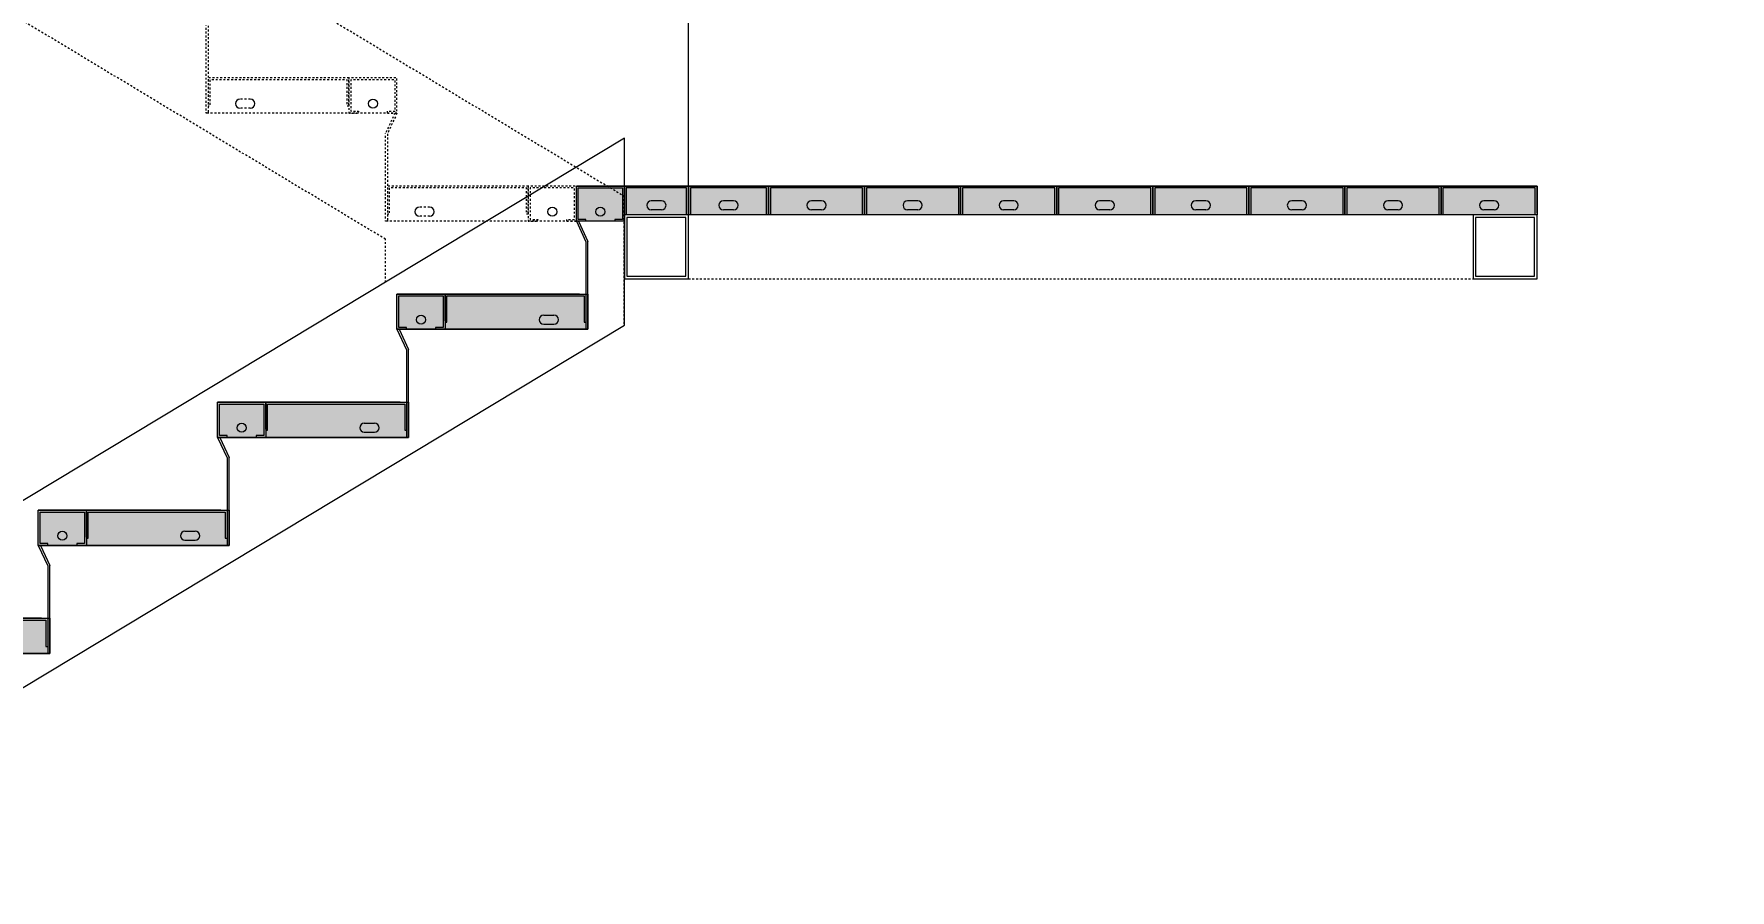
# Model space of a CAD drawing. Header units: millimetres. Extents: x -48147 to 1403542, y -455564 to 18123.
# Drawn here: x 1396098 to 1398746, y -448898 to -447561 of the extents above; entities that cross this region are included whole.
import ezdxf
from ezdxf.enums import TextEntityAlignment as Align

# ---------------------------------------------------------------- set-up
doc = ezdxf.new("R2010")
doc.units = ezdxf.units.MM
doc.header["$MEASUREMENT"] = 0
for name, pattern in [('3MM-HIDDEN', [6, 3, -3]), ('Double Dashed', [546.805537, 264.583325, -105.833328, 70.555556, -105.833328]), ('Wipeout_Contour', [1000, 0, -1000])]:
    doc.linetypes.add(name, pattern=pattern)
for name, color, linetype, lineweight in [('A-30-M_Stair_Pen_No__1', 7, 'Continuous', 13), ('A-30-M_Stair_Pen_No__101', 252, 'Continuous', 15), ('A-30-M_Stair_Pen_No__121', 255, 'Continuous', 0), ('A-30-M_Stair_Pen_No__2', 8, 'Continuous', 15), ('New_A-25-M_Wall_Int_Pen_No__87', 8, 'Continuous', 20), ('New_A-30-M_Stair_Pen_No__1', 7, 'Continuous', 13), ('New_A-30-M_Stair_Pen_No__101', 252, 'Continuous', 15), ('New_A-30-M_Stair_Pen_No__146', 8, 'Continuous', 0), ('New_A-30-M_Stair_Pen_No__192', 7, 'Continuous', 13), ('New_A-30-M_Stair_Pen_No__41', 7, 'Continuous', 35), ('New_A-95-D_1_20_Pen_No__1', 7, 'Continuous', 13), ('New_A-95-P_Drawing_Pen_No__1', 7, 'Continuous', 13)]:
    doc.layers.add(name, color=color, linetype=linetype, lineweight=lineweight)
for name, color, linetype, lineweight, true_color in [('A-30-M_Stair_Pen_No__102', 7, 'Continuous', 15, 0xcccccc), ('New_A-15-MG_Structural_Grid_Phase_2_Pen_No__222', 7, 'Continuous', 13, 0x65af33), ('New_ArchiCAD Doors_Pen_No__43', 7, 'Continuous', 30, 0x444444)]:
    doc.layers.add(name, color=color, linetype=linetype, lineweight=lineweight, true_color=true_color)
for name, color, linetype in [('A-95-P_Drawing', 7, 'Continuous'), ('New_A-15-MG_Structural_Grid_Phase_2', 7, 'Continuous'), ('New_A-25-M_Wall_Int', 7, 'Continuous'), ('New_A-30-M_Stair', 7, 'Continuous'), ('New_A-95-D_1_20', 7, 'Continuous'), ('New_A-95-P_Drawing', 7, 'Continuous'), ('New_ArchiCAD Doors', 7, 'Continuous'), ('S-280-M_COLUMN.IFC Import', 7, 'Continuous')]:
    doc.layers.add(name, color=color, linetype=linetype)
doc.styles.add('GENERATED_STYLE_1', font='')
doc.styles.add('GENERATED_STYLE_2', font='')
doc.styles.get('GENERATED_STYLE_1').set_extended_font_data('Arial')
doc.styles.get('GENERATED_STYLE_2').set_extended_font_data('Swis721 BT')
doc.dimstyles.new('GENERATED_STYLE__4', dxfattribs={"dimtxt": 100, "dimasz": 76, "dimexe": 0.18, "dimexo": 0, "dimgap": 0.09, "dimtad": 1, "dimdec": 0, "dimzin": 0, "dimdsep": 46, "dimtxsty": 'GENERATED_STYLE_1', "dimblk": 'ARROWHEAD_2', "dimblk1": 'ARROWHEAD_2', "dimblk2": 'ARROWHEAD_2', "dimcen": 0.09, "dimclrd": 7, "dimclre": 7, "dimclrt": 7, "dimadec": 0, "dimazin": 0, "dimtfac": 1, "dimtdec": 4, "dimtmove": 0, "dimatfit": 3, "dimfxl": 1, "dimtolj": 1, "dimtzin": 0, "dimarcsym": 0})
doc.dimstyles.new('GENERATED_STYLE__6', dxfattribs={"dimtxt": 100, "dimasz": 47.5, "dimexe": 0.18, "dimexo": 50, "dimgap": 0.09, "dimtad": 1, "dimdec": 0, "dimzin": 0, "dimdsep": 46, "dimtxsty": 'GENERATED_STYLE_1', "dimblk": 'ARROWHEAD_2', "dimblk1": 'ARROWHEAD_2', "dimblk2": 'ARROWHEAD_2', "dimcen": 0.09, "dimclrd": 7, "dimclre": 7, "dimclrt": 7, "dimadec": 0, "dimazin": 0, "dimtfac": 1, "dimtdec": 4, "dimtmove": 0, "dimatfit": 3, "dimfxl": 1, "dimtolj": 1, "dimtzin": 0, "dimarcsym": 0})

# ---------------------------------------------------------------- blocks, each defined once
blk = doc.blocks.new('Section Elem_1_1', base_point=(1418663.2, -449992.5))
at = {"layer": 'New_A-30-M_Stair_Pen_No__41', "linetype": 'Continuous'}
blk.add_line((1398438.3, -447798.8), (1398438.3, -447798.8), dxfattribs=at)
at = {"color": 254, "linetype": 'Wipeout_Contour', "lineweight": 0, "ltscale": 5871229.568877387}
blk.add_wipeout([(1398438.3, -447858.8), (1397113.3, -447858.8), (1397113.3, -448090.7), (1398438.3, -448090.7)], dxfattribs=at).dxf.layer = 'New_A-30-M_Stair'
at = {"color": 254, "linetype": 'Wipeout_Contour', "lineweight": 0, "ltscale": 5865673.752468416}
blk.add_wipeout([(1396098.3, -448305), (1396378.3, -448136.3), (1396378.3, -448136.2), (1396098.3, -448304.9)], dxfattribs=at).dxf.layer = 'New_A-30-M_Stair'
at = {"color": 254, "linetype": 'Wipeout_Contour', "lineweight": 0, "ltscale": 8798718.44315604}
blk.add_wipeout([(1396106.3, -448533.8), (1396098.3, -448533.8), (1396098.3, -448597), (1396378.3, -448428.2), (1396378.3, -448365), (1396106.3, -448365)], dxfattribs=at).dxf.layer = 'New_A-30-M_Stair'
at = {"layer": 'New_A-30-M_Stair_Pen_No__146', "linetype": 'Continuous', "lineweight": 0, "true_color": 0x404040}
for points in [[(1398446.3, -448090.7), (1398446.3, -447798.8), (1398444.6, -447798.8), (1398438.3, -447798.8), (1398438.3, -448090.7), (1398444.6, -448090.7)], [(1396106.3, -448473.8), (1396106.3, -448365), (1396098.3, -448365), (1396098.3, -448473.8)], [(1396106.3, -448533.8), (1396106.3, -448473.8), (1395818.3, -448473.8), (1395818.3, -448533.8)]]:
    blk.add_hatch(color=49, dxfattribs=at).paths.add_polyline_path(points)
at = {"layer": 'New_A-30-M_Stair_Pen_No__41', "linetype": 'Continuous'}
for p, q in [((1398446.3, -447798.8), (1398446.3, -448090.7)), ((1398438.3, -447858.8), (1398438.3, -448090.7)), ((1396098.3, -448473.8), (1395818.3, -448473.8)), ((1396106.3, -448533.8), (1395826.3, -448533.8))]:
    blk.add_line(p, q, dxfattribs=at)
at = {"layer": 'New_A-30-M_Stair_Pen_No__41', "linetype": 'Continuous', "flags": 128}
for points in [[(1398446.3, -448090.7), (1398444.6, -448090.7), (1398438.3, -448090.7)], [(1396106.3, -448365), (1396106.3, -448473.8), (1396106.3, -448533.8)]]:
    blk.add_lwpolyline(points, dxfattribs=at)
at = {"color": 254, "linetype": 'Wipeout_Contour', "lineweight": 0, "ltscale": 5866533.915695097}
blk.add_wipeout([(1396378.3, -448136.3), (1396658.3, -447967.5), (1396658.3, -447967.4), (1396378.3, -448136.2)], dxfattribs=at).dxf.layer = 'New_A-30-M_Stair'
at = {"color": 254, "linetype": 'Wipeout_Contour', "lineweight": 0, "ltscale": 5865124.193482598}
blk.add_wipeout([(1396098.3, -448304.9), (1396378.3, -448136.2), (1396378.3, -447236.5), (1396098.3, -447405.2)], dxfattribs=at).dxf.layer = 'New_A-30-M_Stair'
at = {"color": 254, "linetype": 'Wipeout_Contour', "lineweight": 0, "ltscale": 5867394.24426677}
blk.add_wipeout([(1396658.3, -447967.5), (1396938.3, -447798.8), (1396938.3, -447798.7), (1396658.3, -447967.4)], dxfattribs=at).dxf.layer = 'New_A-30-M_Stair'
at = {"color": 254, "linetype": 'Wipeout_Contour', "lineweight": 0, "ltscale": 5865984.644401455}
blk.add_wipeout([(1396378.3, -448136.2), (1396658.3, -447967.4), (1396658.3, -447067.7), (1396378.3, -447236.5)], dxfattribs=at).dxf.layer = 'New_A-30-M_Stair'
at = {"color": 254, "linetype": 'Wipeout_Contour', "lineweight": 0, "ltscale": 5868172.982856737}
blk.add_wipeout([(1396938.3, -447798.8), (1397121.3, -447798.8), (1397121.3, -447798.7), (1396938.3, -447798.7)], dxfattribs=at).dxf.layer = 'New_A-30-M_Stair'
at = {"color": 254, "linetype": 'Wipeout_Contour', "lineweight": 0, "ltscale": 5866845.260596381}
blk.add_wipeout([(1396658.3, -447967.4), (1396938.3, -447798.7), (1396938.3, -446899), (1396658.3, -447067.7)], dxfattribs=at).dxf.layer = 'New_A-30-M_Stair'
at = {"color": 254, "linetype": 'Wipeout_Contour', "lineweight": 0, "ltscale": 4399414.235042349}
blk.add_wipeout([(1396098.4, -448305), (1396378.3, -448305), (1396378.3, -448136.3)], dxfattribs=at).dxf.layer = 'New_A-30-M_Stair'
at = {"layer": 'New_A-30-M_Stair_Pen_No__41', "linetype": 'Continuous', "flags": 128}
blk.add_lwpolyline([(1396098.3, -448305), (1396098.3, -448365), (1396098.3, -448473.8)], dxfattribs=at)
at = {"color": 254, "linetype": 'Wipeout_Contour', "lineweight": 0, "ltscale": 5867624.175535805}
blk.add_wipeout([(1396938.3, -447798.7), (1397121.3, -447798.7), (1397121.3, -446899), (1396938.3, -446899)], dxfattribs=at).dxf.layer = 'New_A-30-M_Stair'
at = {"color": 254, "linetype": 'Wipeout_Contour', "lineweight": 0, "ltscale": 4400059.351014595}
blk.add_wipeout([(1396378.4, -448136.3), (1396658.3, -448136.3), (1396658.3, -447967.6)], dxfattribs=at).dxf.layer = 'New_A-30-M_Stair'
at = {"color": 254, "linetype": 'Wipeout_Contour', "lineweight": 0, "ltscale": 8800008.43483341}
blk.add_wipeout([(1396378.3, -448365), (1396378.3, -448428.2), (1396658.3, -448259.5), (1396658.3, -448196.3), (1396386.3, -448196.3), (1396386.3, -448365)], dxfattribs=at).dxf.layer = 'New_A-30-M_Stair'
at = {"layer": 'New_A-30-M_Stair_Pen_No__146', "linetype": 'Continuous', "lineweight": 0, "true_color": 0x404040}
for points in [[(1396386.3, -448305), (1396386.3, -448196.3), (1396378.3, -448196.3), (1396378.3, -448305)], [(1396386.3, -448365), (1396386.3, -448305), (1396098.3, -448305), (1396098.3, -448365)]]:
    blk.add_hatch(color=49, dxfattribs=at).paths.add_polyline_path(points)
at = {"layer": 'New_A-30-M_Stair_Pen_No__1', "linetype": 'Continuous'}
for p, q in [((1396098.3, -448305), (1396378.3, -448136.3)), ((1396098.4, -448305), (1396378.3, -448136.3)), ((1396098.3, -448597), (1396378.3, -448428.2))]:
    blk.add_line(p, q, dxfattribs=at)
at = {"layer": 'New_A-30-M_Stair_Pen_No__41', "linetype": 'Continuous'}
for p, q in [((1396378.3, -448305), (1396098.3, -448305)), ((1396386.3, -448365), (1396106.3, -448365))]:
    blk.add_line(p, q, dxfattribs=at)
at = {"layer": 'New_A-30-M_Stair_Pen_No__41', "linetype": 'Continuous', "flags": 128}
for points in [[(1396378.3, -448136.3), (1396378.3, -448196.3), (1396378.3, -448305)], [(1396386.3, -448196.3), (1396386.3, -448305), (1396386.3, -448365)]]:
    blk.add_lwpolyline(points, dxfattribs=at)
at = {"color": 254, "linetype": 'Wipeout_Contour', "lineweight": 0, "ltscale": 4400704.591003252}
blk.add_wipeout([(1396658.4, -447967.5), (1396938.3, -447967.5), (1396938.3, -447798.8)], dxfattribs=at).dxf.layer = 'New_A-30-M_Stair'
at = {"color": 254, "linetype": 'Wipeout_Contour', "lineweight": 0, "ltscale": 5868536.752221829}
blk.add_wipeout([(1397121.3, -447798.7), (1397121.3, -447798.8), (1397129.3, -447798.8), (1397129.3, -447798.7)], dxfattribs=at).dxf.layer = 'New_A-30-M_Stair'
at = {"color": 254, "linetype": 'Wipeout_Contour', "lineweight": 0, "ltscale": 8801298.674611682}
blk.add_wipeout([(1396658.3, -448196.3), (1396658.3, -448259.5), (1396938.3, -448090.7), (1396938.3, -448027.5), (1396666.3, -448027.5), (1396666.3, -448196.3)], dxfattribs=at).dxf.layer = 'New_A-30-M_Stair'
at = {"layer": 'New_A-30-M_Stair_Pen_No__146', "linetype": 'Continuous', "lineweight": 0, "true_color": 0x404040}
for points in [[(1396666.3, -448136.3), (1396666.3, -448027.5), (1396658.3, -448027.5), (1396658.3, -448136.3)], [(1396666.3, -448196.3), (1396666.3, -448136.3), (1396378.3, -448136.3), (1396378.3, -448196.3)]]:
    blk.add_hatch(color=49, dxfattribs=at).paths.add_polyline_path(points)
at = {"layer": 'New_A-30-M_Stair_Pen_No__1', "linetype": 'Continuous'}
for p, q in [((1396378.3, -448136.3), (1396658.3, -447967.5)), ((1396378.4, -448136.3), (1396658.3, -447967.6)), ((1396378.3, -448428.2), (1396658.3, -448259.5))]:
    blk.add_line(p, q, dxfattribs=at)
at = {"layer": 'New_A-30-M_Stair_Pen_No__41', "linetype": 'Continuous'}
for p, q in [((1396658.3, -448136.3), (1396378.3, -448136.3)), ((1396666.3, -448196.3), (1396386.3, -448196.3))]:
    blk.add_line(p, q, dxfattribs=at)
at = {"layer": 'New_A-30-M_Stair_Pen_No__41', "linetype": 'Continuous', "flags": 128}
for points in [[(1396658.3, -447967.5), (1396658.3, -448027.5), (1396658.3, -448136.3)], [(1396666.3, -448027.5), (1396666.3, -448136.3), (1396666.3, -448196.3)]]:
    blk.add_lwpolyline(points, dxfattribs=at)
at = {"color": 254, "linetype": 'Wipeout_Contour', "lineweight": 0, "ltscale": 5867987.978941124}
blk.add_wipeout([(1397121.3, -446899), (1397121.3, -447798.7), (1397129.3, -447798.7), (1397129.3, -446899)], dxfattribs=at).dxf.layer = 'New_A-30-M_Stair'
at = {"color": 254, "linetype": 'Wipeout_Contour', "lineweight": 0, "ltscale": 8802440.903891956}
blk.add_wipeout([(1396938.3, -448090.7), (1397113.3, -448090.7), (1397113.3, -447858.8), (1396946.3, -447858.8), (1396946.3, -448027.5), (1396938.3, -448027.5)], dxfattribs=at).dxf.layer = 'New_A-30-M_Stair'
at = {"layer": 'New_A-30-M_Stair_Pen_No__146', "linetype": 'Continuous', "lineweight": 0, "true_color": 0x404040}
blk.add_hatch(color=49, dxfattribs=at).paths.add_polyline_path([(1396946.3, -448027.5), (1396946.3, -447967.5), (1396658.3, -447967.5), (1396658.3, -448027.5)])
at = {"layer": 'New_A-30-M_Stair_Pen_No__1', "linetype": 'Continuous'}
for p, q in [((1397121.3, -447798.7), (1397121.3, -446899)), ((1397129.3, -447798.7), (1397129.3, -446899)), ((1397113.3, -448090.7), (1397113.3, -447858.8)), ((1396658.3, -448259.5), (1396938.3, -448090.7)), ((1396938.3, -448090.7), (1397113.3, -448090.7)), ((1398438.3, -448090.7), (1397113.3, -448090.7))]:
    blk.add_line(p, q, dxfattribs=at)
at = {"layer": 'New_A-30-M_Stair_Pen_No__41', "linetype": 'Continuous'}
for p, q in [((1396938.3, -447967.5), (1396658.3, -447967.5)), ((1396946.3, -448027.5), (1396666.3, -448027.5))]:
    blk.add_line(p, q, dxfattribs=at)
at = {"color": 254, "linetype": 'Wipeout_Contour', "lineweight": 0, "ltscale": 5867452.398928168}
blk.add_wipeout([(1396938.2, -447798.8), (1396696.1, -447944.8), (1396696.1, -447944.8), (1396938.3, -447798.8)], dxfattribs=at).dxf.layer = 'New_A-30-M_Stair'
at = {"layer": 'New_A-30-M_Stair_Pen_No__146', "linetype": 'Continuous', "lineweight": 0, "true_color": 0x404040}
for points in [[(1398438.3, -447858.8), (1398438.3, -447798.8), (1396938.3, -447798.8), (1396938.3, -447858.8)], [(1396946.3, -447967.5), (1396946.3, -447858.8), (1396938.3, -447858.8), (1396938.3, -447967.5)]]:
    blk.add_hatch(color=49, dxfattribs=at).paths.add_polyline_path(points)
at = {"layer": 'New_A-30-M_Stair_Pen_No__1', "linetype": 'Continuous'}
for p in [(1396658.3, -447967.5), (1396658.4, -447967.5)]:
    blk.add_line(p, (1396938.3, -447798.8), dxfattribs=at)
at = {"layer": 'New_A-30-M_Stair_Pen_No__41', "linetype": 'Continuous'}
blk.add_line((1398438.3, -447858.8), (1396946.3, -447858.8), dxfattribs=at)
at = {"layer": 'New_A-30-M_Stair_Pen_No__41', "linetype": 'Continuous', "flags": 128}
for points in [[(1396938.3, -447798.8), (1396938.3, -447858.8), (1396938.3, -447967.5)], [(1398446.3, -447798.8), (1398444.6, -447798.8), (1398438.3, -447798.8), (1396938.3, -447798.8)], [(1396946.3, -447858.8), (1396946.3, -447967.5), (1396946.3, -448027.5)]]:
    blk.add_lwpolyline(points, dxfattribs=at)
blk = doc.blocks.new('Section Elem_36_1', base_point=(1418663.2, -449992.5))
at = {"color": 254, "linetype": 'Wipeout_Contour', "lineweight": 0, "ltscale": 5873595.242767256}
blk.add_wipeout([(1398747.3, -447661.5), (1398747.3, -447038.5), (1398446.3, -447038.5), (1398446.3, -447661.5)], dxfattribs=at).dxf.layer = 'New_ArchiCAD Doors'
at = {"color": 254, "linetype": 'Wipeout_Contour', "lineweight": 0, "ltscale": 5875439.885932929}
blk.add_wipeout([(1398446.3, -447727.5), (1398446.3, -449980.5), (1398751.3, -449980.5), (1398751.3, -447727.5)], dxfattribs=at).dxf.layer = 'New_ArchiCAD Doors'
at = {"layer": 'New_ArchiCAD Doors_Pen_No__43', "linetype": 'Continuous'}
blk.add_line((1398446.3, -449980.5), (1398446.3, -448090.7), dxfattribs=at)
at = {"color": 254, "linetype": 'Wipeout_Contour', "lineweight": 0, "ltscale": 11748692.25761056}
blk.add_wipeout([(1398791.3, -447671.5), (1398747.3, -447671.5), (1398747.3, -447661.5), (1398446.3, -447661.5), (1398446.3, -447727.5), (1398751.3, -447727.5), (1398751.3, -447715.5), (1398791.3, -447715.5)], dxfattribs=at).dxf.layer = 'New_ArchiCAD Doors'
at = {"layer": 'New_ArchiCAD Doors_Pen_No__43', "linetype": 'Continuous'}
for p, q in [((1398446.3, -447661.5), (1398446.3, -447038.5)), ((1398446.3, -447661.5), (1398446.3, -447727.5)), ((1398747.3, -447661.5), (1398446.3, -447661.5)), ((1398446.3, -447798.8), (1398446.3, -447727.5)), ((1398751.3, -447727.5), (1398446.3, -447727.5))]:
    blk.add_line(p, q, dxfattribs=at)
blk = doc.blocks.new('Section Elem_216_1', base_point=(1418663.2, -449992.5))
at = {"color": 254, "linetype": 'Wipeout_Contour', "lineweight": 0, "ltscale": 175547925.7955505}
blk.add_wipeout([(1398445.1, -434842.5), (1393413.1, -434842.5), (1393413.1, -437842.5), (1393658.3, -437842.5), (1393658.3, -438142.5), (1393658.1, -438142.5), (1393658.1, -438292.5), (1393658.4, -438292.5), (1393658.4, -438301.1), (1393596, -438301.1), (1393590.6, -438303.4), (1393588.4, -438308.7), (1393588.4, -438527.8), (1393590.6, -438533.2), (1393596, -438535.4), (1393643.3, -438535.4), (1393643.3, -438342.5), (1393658.3, -438342.5), (1393658.3, -438535.4), (1393658.4, -438535.4), (1393658.4, -438544), (1393658.3, -438544), (1393658.3, -438917.5), (1393413.1, -438917.5), (1393413.1, -441892.5), (1393658.3, -441892.5), (1393658.3, -442192.5), (1393658.2, -442192.5), (1393658.2, -442342.5), (1393658.4, -442342.5), (1393658.4, -442351.1), (1393658.3, -442351.1), (1393658.3, -442585.4), (1393658.4, -442585.4), (1393658.4, -442594), (1393658.3, -442594), (1393658.3, -442942.5), (1393413.1, -442942.5), (1393413.1, -445942.5), (1393658.3, -445942.5), (1393658.3, -446242.5), (1393658.4, -446242.5), (1393658.4, -446392.5), (1393658.4, -446401.1), (1393596, -446401.1), (1393590.6, -446403.4), (1393588.4, -446408.7), (1393588.4, -446627.8), (1393590.6, -446633.2), (1393596, -446635.4), (1393658.4, -446635.4), (1393658.4, -446644), (1393512.3, -446644), (1393512.3, -446635.4), (1393574.7, -446635.4), (1393580.1, -446633.2), (1393582.3, -446627.8), (1393582.3, -446408.7), (1393580.1, -446403.4), (1393574.7, -446401.1), (1393512.3, -446401.1), (1393512.3, -446392.5), (1393428.7, -446392.5), (1393428.7, -447367.5), (1393658.3, -447367.5), (1393658.3, -447392.5), (1393428.7, -447392.5), (1393428.7, -449992.5), (1393578.3, -449992.5), (1393578.3, -449823.8), (1393503.3, -449869), (1393503.3, -449868.9), (1393503.3, -448969.2), (1393503.3, -448969.1), (1395949.5, -447494.8), (1395858.4, -447439.9), (1393858.3, -446234.5), (1393858.3, -445942.6), (1393858.3, -445942.5), (1393848.3, -445942.5), (1393848.3, -445833.8), (1393858.3, -445833.8), (1393858.3, -445773.8), (1393783.3, -445819), (1393783.3, -445818.9), (1393783.3, -444919.2), (1393783.3, -444919.1), (1396093.5, -443526.8), (1393858.3, -442179.7), (1393858.3, -441892.5), (1393848.3, -441892.5), (1393848.3, -441783.8), (1393858.3, -441783.8), (1393858.3, -441723.8), (1393783.3, -441769), (1393783.3, -441768.9), (1393783.3, -440869.2), (1393783.3, -440869.1), (1396093.5, -439476.8), (1395858.4, -439335.1), (1393858.3, -438129.7), (1393858.3, -437837.8), (1394063.3, -437961.3), (1394063.3, -437111.5), (1394063.3, -437111.4), (1394138.3, -437111.4), (1397218.3, -438967.6), (1398445.1, -438967.6), (1398445.1, -438544), (1398373.3, -438544), (1398373.3, -438535.4), (1398435.7, -438535.4), (1398441, -438533.2), (1398443.3, -438527.8), (1398443.3, -438308.7), (1398441, -438303.4), (1398435.7, -438301.1), (1398373.3, -438301.1), (1398373.3, -438292.5), (1398445.1, -438292.5)], dxfattribs=at).dxf.layer = 'New_A-25-M_Wall_Int'
at = {"color": 254, "linetype": 'Wipeout_Contour', "lineweight": 0, "ltscale": 61634665.73816013}
blk.add_wipeout([(1394727.4, -445537.1), (1396945.2, -446873.8), (1398388.3, -446873.8), (1398394.3, -446874), (1398400.2, -446874.6), (1398406.1, -446875.7), (1398412, -446877.2), (1398416.6, -446879.8), (1398420.2, -446883.7), (1398422.5, -446888.5), (1398423.3, -446893.8), (1398423.3, -446923.8), (1397129.3, -446923.8), (1397129.3, -447798.7), (1397129.3, -447798.8), (1398438.3, -447798.8), (1398438.3, -447798.8), (1398445.1, -447798.8), (1398445.1, -446644), (1398373.3, -446644), (1398373.3, -446635.4), (1398435.7, -446635.4), (1398441, -446633.2), (1398443.3, -446627.8), (1398443.3, -446408.7), (1398441, -446403.4), (1398435.7, -446401.1), (1398373.3, -446401.1), (1398373.3, -446392.5), (1398445.1, -446392.5), (1398445.1, -444229), (1398373.3, -444229), (1398373.3, -444220.4), (1398435.7, -444220.4), (1398441, -444218.2), (1398443.3, -444212.8), (1398443.3, -444204.7), (1397218.3, -444204.7), (1397113.3, -444141.4), (1397113.3, -444199.2), (1397104.3, -444204.7), (1396938.3, -444204.7)], dxfattribs=at).dxf.layer = 'New_A-25-M_Wall_Int'
at = {"color": 254, "linetype": 'Wipeout_Contour', "lineweight": 0, "ltscale": 11739681.6880277}
blk.add_wipeout([(1395818.3, -448765.7), (1393782.7, -449992.5), (1398421.3, -449992.5), (1398421.3, -449980.5), (1398445.1, -449980.5), (1398445.1, -448090.7), (1396938.3, -448090.7), (1395858.4, -448741.6)], dxfattribs=at).dxf.layer = 'New_A-25-M_Wall_Int'
at = {"layer": 'New_A-25-M_Wall_Int_Pen_No__87', "linetype": 'Continuous'}
for p, q in [((1398445.1, -447798.8), (1398445.1, -446644)), ((1398445.1, -449980.5), (1398445.1, -448090.7))]:
    blk.add_line(p, q, dxfattribs=at)
at = {"color": 254, "linetype": 'Wipeout_Contour', "lineweight": 0, "ltscale": 5866534.089675095}
blk.add_wipeout([(1396378.3, -448136.3), (1396378.4, -448136.3), (1396658.3, -447967.6), (1396658.3, -447967.5)], dxfattribs=at).dxf.layer = 'New_A-25-M_Wall_Int'
at = {"color": 254, "linetype": 'Wipeout_Contour', "lineweight": 0, "ltscale": 5864813.929199336}
blk.add_wipeout([(1395818.3, -448473.8), (1395818.4, -448473.8), (1396098.3, -448305.1), (1396098.3, -448305)], dxfattribs=at).dxf.layer = 'New_A-25-M_Wall_Int'
at = {"color": 254, "linetype": 'Wipeout_Contour', "lineweight": 0, "ltscale": 5867022.30728391}
blk.add_wipeout([(1396658.3, -447967.5), (1396658.4, -447967.5), (1396696.1, -447944.8), (1396696.1, -447944.8)], dxfattribs=at).dxf.layer = 'New_A-25-M_Wall_Int'
blk = doc.blocks.new('Section Elem_246_1', base_point=(1418663.2, -449992.5))
at = {"color": 254, "linetype": 'Wipeout_Contour', "lineweight": 0, "ltscale": 5872863.283419893}
blk.add_wipeout([(1398446.3, -446644), (1398445.1, -446644), (1398445.1, -447798.8), (1398446.3, -447798.8)], dxfattribs=at).dxf.layer = 'S-280-M_COLUMN.IFC Import'
at = {"color": 254, "linetype": 'Wipeout_Contour', "lineweight": 0, "ltscale": 5875078.468888529}
blk.add_wipeout([(1398446.3, -448090.7), (1398445.1, -448090.7), (1398445.1, -449980.5), (1398446.3, -449980.5)], dxfattribs=at).dxf.layer = 'S-280-M_COLUMN.IFC Import'
blk = doc.blocks.new('Standard grid marker[3]_1', base_point=(1398446.3, -431156.2))
at = {"layer": 'New_A-15-MG_Structural_Grid_Phase_2_Pen_No__222', "linetype": 'Double Dashed'}
blk.add_line((1398446.3, -434095.7), (1398446.3, -451053.1), dxfattribs=at)
at = {"layer": 'New_A-15-MG_Structural_Grid_Phase_2_Pen_No__222', "style": 'GENERATED_STYLE_2'}
for tag, p in [('AC_MarkerText_1_0', (1398446.3, -430884.6)), ('AC_MarkerText_1_1', (1398446.3, -454220.9))]:
    blk.add_attdef(tag, text='', height=175, rotation=360, dxfattribs=at).set_placement(p, align=Align.MIDDLE_CENTER)
blk = doc.blocks.new('*D499', base_point=(1418663.2, -449992.5))
at = {"layer": 'New_A-95-P_Drawing_Pen_No__1', "linetype": 'Continuous'}
for p, q in [((1398169.4, -447858.8), (1398169.4, -447809.9)), ((1398219.4, -447887.6), (1398119.4, -447829.9)), ((1398244.4, -447858.8), (1398094.4, -447858.8)), ((1398169.4, -449992.5), (1398169.4, -447858.8)), ((1398119.4, -449963.7), (1398219.4, -450021.4)), ((1398244.4, -449992.5), (1398094.4, -449992.5)), ((1398169.4, -450041.4), (1398169.4, -449992.5))]:
    blk.add_line(p, q, dxfattribs=at)
at = {"layer": 'New_A-95-P_Drawing_Pen_No__1', "insert": (1398149.4, -449097.3), "char_height": 100, "attachment_point": 7, "rotation": 90, "style": 'GENERATED_STYLE_1'}
blk.add_mtext('\\A1;{\\fArial|b0|i0|c0|p34;2,134}', dxfattribs=at)
blk = doc.blocks.new('ARROWHEAD_2')
at = {"color": 0, "linetype": 'Continuous', "lineweight": 0}
for p, q in [((-0.378, -0.655), (0.378, 0.655)), ((0, 0), (-1, 0))]:
    blk.add_line(p, q, dxfattribs=at)
blk = doc.blocks.new('*D504', base_point=(1418663.2, -449992.5))
at = {"layer": 'New_A-95-D_1_20_Pen_No__1', "linetype": 'Continuous'}
for p, q in [((1398980.2, -445624.5), (1399042.7, -445660.6)), ((1399058.3, -445642.5), (1398576.8, -445642.5)), ((1399011.4, -449992.5), (1399011.4, -445642.5)), ((1398980.2, -449974.5), (1399042.7, -450010.6)), ((1399058.3, -449992.5), (1398717.2, -449992.5)), ((1399011.4, -450023.1), (1399011.4, -449992.5))]:
    blk.add_line(p, q, dxfattribs=at)
at = {"layer": 'New_A-95-D_1_20_Pen_No__1', "insert": (1398991.4, -447989.1), "char_height": 100, "attachment_point": 7, "rotation": 90, "style": 'GENERATED_STYLE_1'}
blk.add_mtext('\\A1;{\\fArial|b0|i0|c0|p34;4,350}', dxfattribs=at)

msp = doc.modelspace()

# ---------------------------------------------------------------- block references
at = {"layer": 'New_A-30-M_Stair'}
msp.add_blockref('Section Elem_1_1', (1418663.2, -449992.5), dxfattribs=at)

# ---------------------------------------------------------------- next in the draw order: hatches: boundary and pattern name
at = {"layer": 'A-30-M_Stair_Pen_No__121', "linetype": 'Continuous'}
msp.add_hatch(color=256, dxfattribs=at).paths.add_polyline_path([(1393660.1, -435111.8), (1398444.1, -435111.8), (1398444.1, -449987.7), (1393131.3, -449987.7), (1393131.3, -446897.1), (1393660.1, -446897.1)])

# ---------------------------------------------------------------- next in the draw order: block references
at = {"layer": 'New_ArchiCAD Doors'}
msp.add_blockref('Section Elem_36_1', (1418663.2, -449992.5), dxfattribs=at)

# ---------------------------------------------------------------- next in the draw order: block references
at = {"layer": 'New_A-25-M_Wall_Int'}
msp.add_blockref('Section Elem_216_1', (1418663.2, -449992.5), dxfattribs=at)

# ---------------------------------------------------------------- next in the draw order: dimensions: what is measured, and where the dimension line sits
at = {"layer": 'New_A-95-D_1_20', "linetype": 'Continuous'}
dim = msp.add_linear_dim(base=(1399011.4, -445642.5), p1=(1398667.2, -449992.5), p2=(1398526.8, -445642.5), angle=90, dimstyle='GENERATED_STYLE__6', dxfattribs=at)
dim.commit()
dim.dimension.update_dxf_attribs({"geometry": '*D504', "text_midpoint": (1398941.4, -447799.4), "dimtype": 160, "text_rotation": 90})

# ---------------------------------------------------------------- next in the draw order: block references
at = {"layer": 'S-280-M_COLUMN.IFC Import'}
msp.add_blockref('Section Elem_246_1', (1418663.2, -449992.5), dxfattribs=at)

# ---------------------------------------------------------------- next in the draw order: block references
at = {"layer": 'New_A-15-MG_Structural_Grid_Phase_2', "color": 8, "linetype": 'Continuous', "lineweight": 15}
msp.add_blockref('Standard grid marker[3]_1', (1398446.3, -431156.2), dxfattribs=at)

# ---------------------------------------------------------------- next in the draw order: dimensions: what is measured, and where the dimension line sits
at = {"layer": 'New_A-95-P_Drawing', "linetype": 'Continuous'}
dim = msp.add_linear_dim(base=(1398169.4, -447858.8), p1=(1398421.3, -449992.5), p2=(1398438.3, -447858.8), angle=90, dimstyle='GENERATED_STYLE__4', dxfattribs=at)
dim.commit()
dim.dimension.update_dxf_attribs({"geometry": '*D499', "text_midpoint": (1398099.4, -448907.5), "dimtype": 160, "text_rotation": 90})

# ---------------------------------------------------------------- next in the draw order: wipeouts: each hides what was drawn before it
at = {"color": 254, "linetype": 'Wipeout_Contour', "lineweight": 0, "ltscale": 5854473.517168632}
msp.add_wipeout([(1391307.3, -431582.2), (1399341.8, -431582.2), (1399341.8, -451938.9), (1391307.3, -451938.9)], dxfattribs=at).dxf.layer = 'A-95-P_Drawing'

# ---------------------------------------------------------------- next in the draw order: hatches: boundary and pattern name
at = {"layer": 'A-30-M_Stair_Pen_No__102', "linetype": 'Continuous'}
for points in [[(1396945.1, -447798.8), (1398445.1, -447798.8), (1398445.1, -447843.8), (1397020.1, -447843.8), (1397020.1, -447853.8), (1396945.1, -447853.8)], [(1396665.1, -447967.5), (1396963.1, -447967.5), (1396963.1, -448022.5), (1396665.1, -448022.5)], [(1396385.1, -448136.3), (1396683.1, -448136.3), (1396683.1, -448191.3), (1396385.1, -448191.3)], [(1396105.1, -448305), (1396403.1, -448305), (1396403.1, -448360), (1396105.1, -448360)], [(1395825.1, -448473.8), (1396123.1, -448473.8), (1396123.1, -448528.8), (1395825.1, -448528.8)]]:
    msp.add_hatch(color=256, dxfattribs=at).paths.add_polyline_path(points)

# ---------------------------------------------------------------- next in the draw order: linework, layer by layer
at = {"layer": 'A-30-M_Stair_Pen_No__1', "linetype": 'Continuous', "flags": 128}
for points in [[(1397020.1, -447843.8), (1397020.1, -447943.8), (1397120.1, -447943.8), (1397120.1, -447843.8)], [(1397024.1, -447847.8), (1397024.1, -447939.8), (1397116.1, -447939.8), (1397116.1, -447847.8)], [(1398345.1, -447843.8), (1398345.1, -447943.8), (1398445.1, -447943.8), (1398445.1, -447843.8)], [(1398349.1, -447847.8), (1398349.1, -447939.8), (1398441.1, -447939.8), (1398441.1, -447847.8)]]:
    msp.add_lwpolyline(points, close=True, dxfattribs=at)
at = {"layer": 'A-30-M_Stair_Pen_No__101', "linetype": 'Continuous', "flags": 128}
for points in [[(1397120.1, -447801.8), (1397120.1, -446822.9), (1396816, -446820.9), (1395949.4, -446298.7), (1395949.4, -448375.7)], [(1393741, -449992.5), (1397020.4, -448016.1), (1397020.4, -447724.2), (1393509.3, -449840.3), (1393509.3, -449992.5)]]:
    msp.add_lwpolyline(points, dxfattribs=at)
at = {"layer": 'A-30-M_Stair_Pen_No__101', "linetype": '3MM-HIDDEN', "flags": 128}
for points in [[(1395949.4, -447169.5), (1397019.4, -447814.3), (1397019.4, -448016.7)], [(1396647.1, -447881.9), (1395949.4, -447461.4)], [(1396647.1, -447949.2), (1396647.1, -447881.9)], [(1397120.1, -447943.8), (1398345.1, -447943.8)]]:
    msp.add_lwpolyline(points, dxfattribs=at)
at = {"layer": 'A-30-M_Stair_Pen_No__2', "linetype": 'Continuous', "flags": 128}
for points in [[(1396945.1, -447798.8), (1398445.1, -447798.8), (1398445.1, -447843.8), (1397020.1, -447843.8), (1397020.1, -447853.8), (1396945.1, -447853.8)], [(1396665.1, -447967.5), (1396963.1, -447967.5), (1396963.1, -448022.5), (1396665.1, -448022.5)], [(1396385.1, -448136.3), (1396683.1, -448136.3), (1396683.1, -448191.3), (1396385.1, -448191.3)], [(1396105.1, -448305), (1396403.1, -448305), (1396403.1, -448360), (1396105.1, -448360)], [(1395825.1, -448473.8), (1396123.1, -448473.8), (1396123.1, -448528.8), (1395825.1, -448528.8)]]:
    msp.add_lwpolyline(points, close=True, dxfattribs=at)
at = {"layer": 'New_A-30-M_Stair_Pen_No__101', "linetype": '3MM-HIDDEN', "flags": 128}
for points in [[(1396370.1, -447548.4), (1396370.1, -447685), (1396367.1, -447685), (1396367.1, -447547.8)], [(1396590.1, -447672), (1396590.1, -447630), (1396370.1, -447630), (1396370.1, -447674)], [(1396590.1, -447674), (1396587.1, -447674), (1396587.1, -447633), (1396373.1, -447633), (1396373.1, -447674), (1396370.1, -447674)], [(1396650.1, -447685), (1396665.1, -447685), (1396665.1, -447630), (1396590.1, -447630), (1396590.1, -447685), (1396604.9, -447685)], [(1396650.1, -447685), (1396650.1, -447682), (1396662.1, -447682), (1396662.1, -447633), (1396593.1, -447633), (1396593.1, -447682), (1396604.9, -447682), (1396604.9, -447685)], [(1396436.1, -447663), (1396420.1, -447663)], [(1396436.1, -447677), (1396420.1, -447677)], [(1396665.1, -447685), (1396367.1, -447685)], [(1396661.8, -447685), (1396647.1, -447716.5)], [(1396665.1, -447685), (1396650.1, -447717.2)], [(1396650.1, -447717.2), (1396650.1, -447853.8), (1396647.1, -447853.8), (1396647.1, -447716.5)], [(1396870.1, -447840.8), (1396870.1, -447798.8), (1396650.1, -447798.8), (1396650.1, -447842.8)], [(1396870.1, -447842.8), (1396867.1, -447842.8), (1396867.1, -447801.8), (1396653.1, -447801.8), (1396653.1, -447842.8), (1396650.1, -447842.8)], [(1396930.1, -447853.8), (1396945.1, -447853.8), (1396945.1, -447798.8), (1396870.1, -447798.8), (1396870.1, -447853.8), (1396884.9, -447853.8)], [(1396930.1, -447853.8), (1396930.1, -447850.8), (1396942.1, -447850.8), (1396942.1, -447801.8), (1396873.1, -447801.8), (1396873.1, -447850.8), (1396884.9, -447850.8), (1396884.9, -447853.8)], [(1396716.1, -447831.8), (1396700.1, -447831.8)], [(1396945.1, -447853.8), (1396647.1, -447853.8)], [(1396716.1, -447845.8), (1396700.1, -447845.8)]]:
    msp.add_lwpolyline(points, dxfattribs=at)
at = {"layer": 'New_A-30-M_Stair_Pen_No__101', "linetype": 'Continuous'}
for centre in [(1396627.6, -447670), (1396907.6, -447838.8)]:
    msp.add_circle(centre, 7, dxfattribs=at)
for centre, start, end in [((1396420.1, -447670), 90, 270), ((1396436.1, -447670), 270, 90), ((1396700.1, -447838.8), 90, 270), ((1396716.1, -447838.8), 270, 90)]:
    msp.add_arc(centre, 7, start, end, dxfattribs=at)
at = {"layer": 'New_A-30-M_Stair_Pen_No__192', "linetype": 'Continuous'}
for p, q in [((1397230.1, -447798.8), (1396945.1, -447798.8)), ((1396950.1, -447967.5), (1396665.1, -447967.5)), ((1396670.1, -448136.3), (1396385.1, -448136.3)), ((1396390.1, -448305), (1396105.1, -448305)), ((1396110.1, -448473.8), (1395825.1, -448473.8))]:
    msp.add_line(p, q, dxfattribs=at)
at = {"layer": 'New_A-30-M_Stair_Pen_No__192', "linetype": 'Continuous', "flags": 128}
for points in [[(1396960.1, -447853.8), (1396945.1, -447853.8), (1396945.1, -447798.8), (1397020.1, -447798.8), (1397020.1, -447853.8), (1397005.3, -447853.8)], [(1396960.1, -447853.8), (1396960.1, -447850.8), (1396948.1, -447850.8), (1396948.1, -447801.8), (1397017.1, -447801.8), (1397017.1, -447850.8), (1397005.3, -447850.8), (1397005.3, -447853.8)], [(1397120.1, -447843.8), (1397120.1, -447798.8), (1397020.1, -447798.8), (1397020.1, -447843.8)], [(1397120.1, -447843.8), (1397117.1, -447843.8), (1397117.1, -447801.8), (1397023.1, -447801.8), (1397023.1, -447843.8), (1397020.1, -447843.8)], [(1397245.1, -447840.8), (1397245.1, -447798.8), (1397120.1, -447798.8), (1397120.1, -447840.8)], [(1397245.1, -447843.8), (1397242.1, -447843.8), (1397242.1, -447801.8), (1397123.1, -447801.8), (1397123.1, -447843.8), (1397120.1, -447843.8)], [(1397395.1, -447840.8), (1397395.1, -447798.8), (1397245.1, -447798.8), (1397245.1, -447840.8)], [(1397395.1, -447843.8), (1397392.1, -447843.8), (1397392.1, -447801.8), (1397248.1, -447801.8), (1397248.1, -447843.8), (1397245.1, -447843.8)], [(1397545.1, -447840.8), (1397545.1, -447798.8), (1397395.1, -447798.8), (1397395.1, -447840.8)], [(1397545.1, -447843.8), (1397542.1, -447843.8), (1397542.1, -447801.8), (1397398.1, -447801.8), (1397398.1, -447843.8), (1397395.1, -447843.8)], [(1397695.1, -447840.8), (1397695.1, -447798.8), (1397545.1, -447798.8), (1397545.1, -447840.8)], [(1397695.1, -447843.8), (1397692.1, -447843.8), (1397692.1, -447801.8), (1397548.1, -447801.8), (1397548.1, -447843.8), (1397545.1, -447843.8)], [(1397845.1, -447840.8), (1397845.1, -447798.8), (1397695.1, -447798.8), (1397695.1, -447840.8)], [(1397845.1, -447843.8), (1397842.1, -447843.8), (1397842.1, -447801.8), (1397698.1, -447801.8), (1397698.1, -447843.8), (1397695.1, -447843.8)], [(1397995.1, -447840.8), (1397995.1, -447798.8), (1397845.1, -447798.8), (1397845.1, -447840.8)], [(1397995.1, -447843.8), (1397992.1, -447843.8), (1397992.1, -447801.8), (1397848.1, -447801.8), (1397848.1, -447843.8), (1397845.1, -447843.8)], [(1398145.1, -447840.8), (1398145.1, -447798.8), (1397995.1, -447798.8), (1397995.1, -447840.8)], [(1398145.1, -447843.8), (1398142.1, -447843.8), (1398142.1, -447801.8), (1397998.1, -447801.8), (1397998.1, -447843.8), (1397995.1, -447843.8)], [(1398295.1, -447840.8), (1398295.1, -447798.8), (1398145.1, -447798.8), (1398145.1, -447840.8)], [(1398295.1, -447843.8), (1398292.1, -447843.8), (1398292.1, -447801.8), (1398148.1, -447801.8), (1398148.1, -447843.8), (1398145.1, -447843.8)], [(1398445.1, -447840.8), (1398445.1, -447798.8), (1398295.1, -447798.8), (1398295.1, -447840.8)], [(1398445.1, -447843.8), (1398442.1, -447843.8), (1398442.1, -447801.8), (1398298.1, -447801.8), (1398298.1, -447843.8), (1398295.1, -447843.8)], [(1397078.1, -447821.8), (1397062.1, -447821.8)], [(1397078.1, -447835.8), (1397062.1, -447835.8)], [(1397190.6, -447821.8), (1397174.6, -447821.8)], [(1397190.6, -447835.8), (1397174.6, -447835.8)], [(1397328.1, -447821.8), (1397312.1, -447821.8)], [(1397328.1, -447835.8), (1397312.1, -447835.8)], [(1397478.1, -447821.8), (1397462.1, -447821.8)], [(1397478.1, -447835.8), (1397462.1, -447835.8)], [(1397628.1, -447821.8), (1397612.1, -447821.8)], [(1397628.1, -447835.8), (1397612.1, -447835.8)], [(1397778.1, -447821.8), (1397762.1, -447821.8)], [(1397778.1, -447835.8), (1397762.1, -447835.8)], [(1397928.1, -447821.8), (1397912.1, -447821.8)], [(1397928.1, -447835.8), (1397912.1, -447835.8)], [(1398078.1, -447821.8), (1398062.1, -447821.8)], [(1398078.1, -447835.8), (1398062.1, -447835.8)], [(1398228.1, -447821.8), (1398212.1, -447821.8)], [(1398228.1, -447835.8), (1398212.1, -447835.8)], [(1398378.1, -447821.8), (1398362.1, -447821.8)], [(1398378.1, -447835.8), (1398362.1, -447835.8)], [(1396945.1, -447853.8), (1396960.1, -447885.9)], [(1396948.4, -447853.8), (1396963.1, -447885.3)], [(1396960.1, -447885.9), (1396960.1, -448022.5), (1396963.1, -448022.5), (1396963.1, -447885.3)], [(1396680.1, -448022.5), (1396665.1, -448022.5), (1396665.1, -447967.5), (1396740.1, -447967.5), (1396740.1, -448022.5), (1396725.3, -448022.5)], [(1396740.1, -448009.5), (1396740.1, -447967.5), (1396960.1, -447967.5), (1396960.1, -448011.5)], [(1396680.1, -448022.5), (1396680.1, -448019.5), (1396668.1, -448019.5), (1396668.1, -447970.5), (1396737.1, -447970.5), (1396737.1, -448019.5), (1396725.3, -448019.5), (1396725.3, -448022.5)], [(1396740.1, -448011.5), (1396743.1, -448011.5), (1396743.1, -447970.5), (1396957.1, -447970.5), (1396957.1, -448011.5), (1396960.1, -448011.5)], [(1396665.1, -448022.5), (1396963.1, -448022.5)], [(1396665.1, -448022.5), (1396680.1, -448054.7)], [(1396668.4, -448022.5), (1396683.1, -448054)], [(1396894.1, -448000.5), (1396910.1, -448000.5)], [(1396894.1, -448014.5), (1396910.1, -448014.5)], [(1396680.1, -448054.7), (1396680.1, -448191.3), (1396683.1, -448191.3), (1396683.1, -448054)], [(1396400.1, -448191.3), (1396385.1, -448191.3), (1396385.1, -448136.3), (1396460.1, -448136.3), (1396460.1, -448191.3), (1396445.3, -448191.3)], [(1396400.1, -448191.3), (1396400.1, -448188.3), (1396388.1, -448188.3), (1396388.1, -448139.3), (1396457.1, -448139.3), (1396457.1, -448188.3), (1396445.3, -448188.3), (1396445.3, -448191.3)], [(1396460.1, -448178.3), (1396460.1, -448136.3), (1396680.1, -448136.3), (1396680.1, -448180.3)], [(1396460.1, -448180.3), (1396463.1, -448180.3), (1396463.1, -448139.3), (1396677.1, -448139.3), (1396677.1, -448180.3), (1396680.1, -448180.3)], [(1396614.1, -448169.3), (1396630.1, -448169.3)], [(1396385.1, -448191.3), (1396683.1, -448191.3)], [(1396385.1, -448191.3), (1396400.1, -448223.4)], [(1396388.4, -448191.3), (1396403.1, -448222.8)], [(1396614.1, -448183.3), (1396630.1, -448183.3)], [(1396400.1, -448223.4), (1396400.1, -448360), (1396403.1, -448360), (1396403.1, -448222.8)], [(1396120.1, -448360), (1396105.1, -448360), (1396105.1, -448305), (1396180.1, -448305), (1396180.1, -448360), (1396165.3, -448360)], [(1396120.1, -448360), (1396120.1, -448357), (1396108.1, -448357), (1396108.1, -448308), (1396177.1, -448308), (1396177.1, -448357), (1396165.3, -448357), (1396165.3, -448360)], [(1396180.1, -448347), (1396180.1, -448305), (1396400.1, -448305), (1396400.1, -448349)], [(1396180.1, -448349), (1396183.1, -448349), (1396183.1, -448308), (1396397.1, -448308), (1396397.1, -448349), (1396400.1, -448349)], [(1396334.1, -448338), (1396350.1, -448338)], [(1396105.1, -448360), (1396403.1, -448360)], [(1396105.1, -448360), (1396120.1, -448392.2)], [(1396108.4, -448360), (1396123.1, -448391.5)], [(1396334.1, -448352), (1396350.1, -448352)], [(1396120.1, -448392.2), (1396120.1, -448528.8), (1396123.1, -448528.8), (1396123.1, -448391.5)], [(1395900.1, -448515.8), (1395900.1, -448473.8), (1396120.1, -448473.8), (1396120.1, -448517.8)], [(1395900.1, -448517.8), (1395903.1, -448517.8), (1395903.1, -448476.8), (1396117.1, -448476.8), (1396117.1, -448517.8), (1396120.1, -448517.8)], [(1395825.1, -448528.8), (1396123.1, -448528.8)]]:
    msp.add_lwpolyline(points, dxfattribs=at)
for points in [[(1397020.1, -447843.8), (1397020.1, -447798.8), (1397120.1, -447798.8), (1397120.1, -447843.8)], [(1397120.1, -447843.8), (1397120.1, -447798.8), (1397245.1, -447798.8), (1397245.1, -447843.8)], [(1397245.1, -447843.8), (1397245.1, -447798.8), (1397395.1, -447798.8), (1397395.1, -447843.8)], [(1397395.1, -447843.8), (1397395.1, -447798.8), (1397545.1, -447798.8), (1397545.1, -447843.8)], [(1397545.1, -447843.8), (1397545.1, -447798.8), (1397695.1, -447798.8), (1397695.1, -447843.8)], [(1397695.1, -447843.8), (1397695.1, -447798.8), (1397845.1, -447798.8), (1397845.1, -447843.8)], [(1397845.1, -447843.8), (1397845.1, -447798.8), (1397995.1, -447798.8), (1397995.1, -447843.8)], [(1397995.1, -447843.8), (1397995.1, -447798.8), (1398145.1, -447798.8), (1398145.1, -447843.8)], [(1398145.1, -447843.8), (1398145.1, -447798.8), (1398295.1, -447798.8), (1398295.1, -447843.8)], [(1398295.1, -447843.8), (1398295.1, -447798.8), (1398445.1, -447798.8), (1398445.1, -447843.8)]]:
    msp.add_lwpolyline(points, close=True, dxfattribs=at)
at = {"layer": 'New_A-30-M_Stair_Pen_No__192', "linetype": 'Continuous'}
for centre in [(1396982.6, -447838.8), (1396702.6, -448007.5), (1396422.6, -448176.3), (1396142.6, -448345)]:
    msp.add_circle(centre, 7, dxfattribs=at)
for centre, start, end in [((1397062.1, -447828.8), 90, 270), ((1397078.1, -447828.8), 270, 90), ((1397174.6, -447828.8), 90, 270), ((1397190.6, -447828.8), 270, 90), ((1397312.1, -447828.8), 90, 270), ((1397328.1, -447828.8), 270, 90), ((1397462.1, -447828.8), 90, 270), ((1397478.1, -447828.8), 270, 90), ((1397612.1, -447828.8), 90, 270), ((1397628.1, -447828.8), 270, 90), ((1397762.1, -447828.8), 90, 270), ((1397778.1, -447828.8), 270, 90), ((1397912.1, -447828.8), 90, 270), ((1397928.1, -447828.8), 270, 90), ((1398062.1, -447828.8), 90, 270), ((1398078.1, -447828.8), 270, 90), ((1398212.1, -447828.8), 90, 270), ((1398228.1, -447828.8), 270, 90), ((1398362.1, -447828.8), 90, 270), ((1398378.1, -447828.8), 270, 90), ((1396894.1, -448007.5), 90, 270), ((1396910.1, -448007.5), 270, 90), ((1396614.1, -448176.3), 90, 270), ((1396630.1, -448176.3), 270, 90), ((1396334.1, -448345), 90, 270), ((1396350.1, -448345), 270, 90)]:
    msp.add_arc(centre, 7, start, end, dxfattribs=at)

doc.saveas('drawing.dxf')
